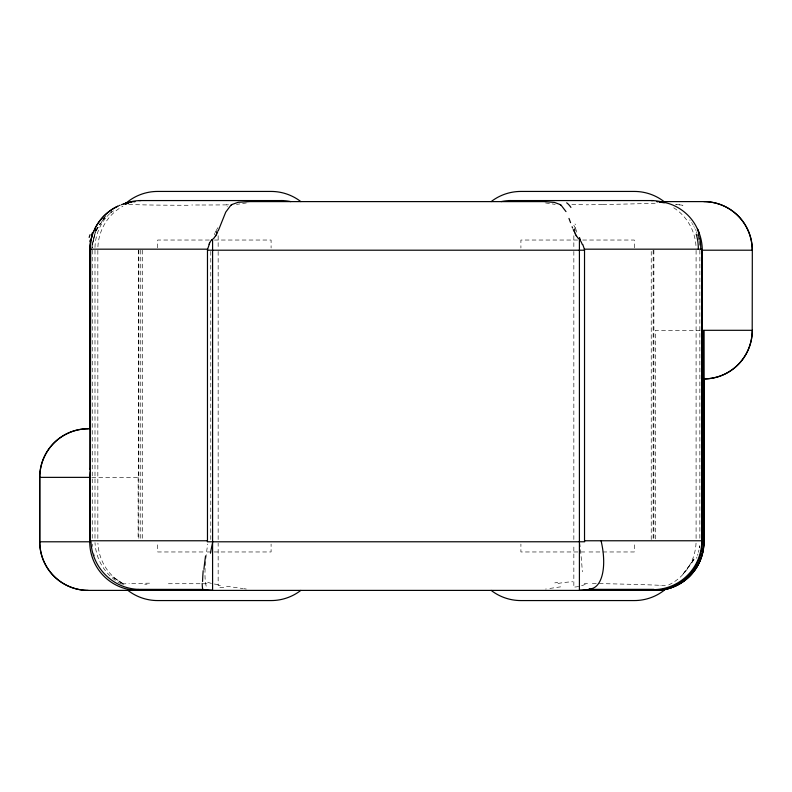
<?xml version="1.0" encoding="UTF-8"?>
<svg xmlns="http://www.w3.org/2000/svg" width="792" height="792" viewBox="0 0 792 792"><rect width="100%" height="100%" fill="white"/><g stroke="black" fill="none" stroke-linecap="round" stroke-linejoin="round"><path stroke-width="0.59" stroke-dasharray="3.96 2.97" d="M94.99 250.203L94.99 539.56M573.844 585.635L573.844 544.134M651.232 539.53L651.232 250.203M94.99 247.49C95.208 236.303 99.386 225.215 106.742 216.76M699.376 547.47L699.593 545.767A48.619 48.54 90 0 1 699.376 547.876M698.94 550.004L698.405 552.351M697.93 554.053L697.524 555.38M214.365 234.699L214.85 233.313M696.96 557.024L696.475 558.301M215.087 232.69L215.79 231.007M95.921 230.66L100.475 223.126A48.599 48.53 90 0 0 92.298 247.866M96.01 230.62L105.871 215.83M103.306 219.305L104.594 217.572M101.822 221.305L104.524 217.651M107.009 216.464L107.544 215.86M107.821 215.563L108.653 214.681M108.94 214.404L109.504 213.83M109.939 213.424L110.514 212.88M111.682 211.85L110.949 212.494L115.048 209.84M239.798 203.93L236.511 204.425M549.876 588.426L561.32 586.743M242.609 203.504L246.381 202.97M545.589 589.04L546.302 588.941M602.425 204.574L586.169 204.821M226.453 204.851L228.512 204.831M199.574 204.989L191.753 204.999M209.296 240.035L157.687 240.035L157.687 248.025M214.385 240.035L271.092 240.035L271.092 248.025M577.615 240.035L520.908 240.035L520.908 248.025M582.704 240.035L634.313 240.035L634.313 248.025M700.168 330.304L655.34 330.304L655.34 539.322M91.852 477.368L138.481 477.368L138.481 250.203M203.009 551.965L157.687 551.965L157.687 543.005M207.207 551.965L271.092 551.965L271.092 544.064M584.793 551.965L520.908 551.965L520.908 544.064M588.991 551.965L634.313 551.965L634.313 543.005M220.414 585.733L218.156 585.635L218.156 543.015M226.492 586.238L243.065 588.565M675.853 204.415L682.971 205.296L675.724 204.306M545.549 202.96L549.598 203.534M246.332 589.03L243.886 588.684M555.192 204.385L552.182 203.92M123.72 584.159L112.533 576.784L123.72 584.159A48.599 47.094 90 0 1 97.901 543.104M689.713 219.938L690.099 220.443M691.614 222.542L691.97 223.087M692.337 223.641L693.03 224.76M693.683 225.898L694.01 226.472M694.624 227.641L694.911 228.225M695.485 229.413L696.019 230.62M575.576 228.423L577.655 234.61M696.495 231.789L696.95 232.967M697.564 234.759L697.93 235.976M698.346 237.491L698.91 239.946M699.178 241.352L699.801 247.361M699.861 250.203L699.861 539.56M696.089 250.381L696.089 539.55M653.875 250.203L653.875 539.332M653.162 250.203L653.162 539.53M573.844 235.729L573.844 248.599M573.844 251.41L573.844 540.768M218.156 235.669L218.156 248.757M218.156 251.44L218.156 540.768M210.781 251.41L210.781 540.768M142.699 250.203L142.699 539.53M140.768 250.203L140.768 539.332M138.838 250.203L138.838 539.56M138.125 477.368L138.125 539.372M97.842 250.381L97.842 539.55M92.248 250.203L92.248 539.332M673.685 207.781A48.599 47.094 -90 0 1 696.039 246.837M575.556 224.69A26.522 16.048 32.6 0 1 574.982 223.938M655.231 203.237A89.11 1.01 -0.8 0 1 600.96 204.534M582.724 204.336A88.744 0.97 -0.7 0 1 568.597 204.524M97.901 246.837A48.599 47.094 -90 0 1 122.948 206.187M94.317 555.855A48.599 48.53 -90 0 1 93.684 553.529M92.466 546.48A48.599 48.53 -90 0 1 92.298 544.134M110.563 212.167A48.599 48.53 90 0 1 111.296 211.593M557.964 583.476A52.193 22.315 0 0 1 572.764 581.754M585.268 584.308A29.393 27.383 17.7 0 1 573.982 587.1M219.829 587.337A50.143 17.414 1 0 1 225.413 587.773M218.275 584.447A29.353 24.849 -4.9 0 1 207.534 582.15M573.764 225.235A23.552 20.424 -62.2 0 1 575.16 227.799M144.718 584.258A92.862 1.515 -0.8 0 1 147.055 584.189M121.998 584.149A92.456 1.93 0.3 0 1 129.324 583.585M121.295 584.011A48.282 46.857 67.6 0 1 95.01 542.609M696.039 543.104A48.599 47.094 -90 0 1 668.121 585.179M660.231 585.555A92.783 1.435 0.4 0 1 659.924 585.565M584.268 583.308A92.644 1.366 0.9 0 1 587.525 583.367M592.337 583.457A92.644 1.366 0.9 0 1 665.359 585.635M579.685 542.797A48.53 3.376 83.3 0 1 582.338 571.804M168.389 583.734A92.189 1.386 0.3 0 1 209.217 583.783M206.227 586.179A48.559 8.851 -80 0 1 207.742 544.045M131.739 583.605A92.288 2.049 0.4 0 1 150.609 583.159M703.068 544.104A33.937 23.087 71.2 0 1 702.544 547.658M216.434 230.482A12.632 11.494 59.9 0 1 217.939 227.66M227.086 206.662A52.688 28.126 73.1 0 1 227.373 206.435M226.69 204.88A88.605 1.663 -0.3 0 1 199.327 205.019M188.11 205.267A88.615 1.812 -0.3 0 1 127.601 204.286M557.796 582.387A107.87 18.889 -13.6 0 1 554.766 582.892M693.663 558.875A48.332 43.956 -41.4 0 1 691.416 563.082M687.882 568.29A48.332 43.956 -41.4 0 1 687.654 568.587M575.428 227.621A28.591 24.047 -69.1 0 1 575.744 228.304M93.159 240.808L92.03 247.856L95.347 231.601L93.159 240.808M694.129 559.37L682.298 575.131L694.129 559.37"/><path stroke-width="1.19" d="M89.882 428.858L89.892 250.203A48.609 48.609 0 0 1 92.436 234.66M90.694 242.134L90.318 540.768A6.643 1.188 -90 0 0 90.347 541.787L39.798 541.797L39.798 477.368A48.599 48.401 90 0 1 88.199 428.769L89.882 428.769M582.793 244.451L584.377 249.173A3.722 3.722 0 0 1 584.526 250.203L584.526 540.768A3.871 3.841 89.8 0 0 584.664 541.768L207.316 541.797A3.881 3.851 -88.4 0 0 207.474 540.768L207.474 250.203A3.722 3.722 0 0 1 207.623 249.173L209.276 244.273M659.647 201.604L703.801 201.604A48.599 48.53 90 0 1 752.321 250.203L752.202 330.304L703.751 330.304L703.751 541.797L701.663 541.797A6.762 1.247 89.9 0 0 701.702 540.768L701.682 249.173L584.377 249.173M703.939 378.368L703.939 541.797A48.619 48.599 -90 0 1 655.34 590.396L88.199 590.396A48.599 48.53 -90 0 1 39.679 541.797L39.679 477.368A48.599 48.53 90 0 1 88.199 428.769M90.941 240.61L91.159 239.501M91.733 237.036L91.872 236.501M93.139 232.709L93.822 231.036M218.186 230.967L225.74 212.127L230.898 205.197M217.572 232.353L216.731 234.066M94.674 229.155C99.554 218.929 108.148 210.533 118.493 205.9M216.196 235.075L215.632 236.026M214.563 237.56L212.583 239.342L212.583 590.396A96.248 68.092 -89.7 0 1 202.613 589.426L138.125 589.357A48.47 46.906 51.8 0 1 90.991 541.797M211.791 239.966L211.81 239.946A4.198 4.138 13.9 0 1 212.167 239.639M231.739 204.593L238.125 202.306L249.916 201.604L543.916 201.614L554.42 202.405L560.261 204.593M119.434 205.494L120.057 205.227M121.433 204.692L123.275 204.039M125.393 203.94L126.205 203.673M123.532 203.96L128.7 202.594M127.779 203.158L128.7 202.891M664.132 588.872L663.389 589.08M130.997 202.356L131.779 202.208M661.013 589.644L653.341 590.396M129.591 202.415L131.947 202.039M133.62 201.841L135.036 201.722M138.788 200.564L283.368 200.564M508.622 200.564L653.212 200.564M656.519 201.604L658.489 201.604M90.209 249.173L207.623 249.173M207.474 250.203L584.526 250.203M701.682 250.203L752.202 250.203A48.599 48.401 -90 0 0 703.801 201.604M39.798 477.368L90.318 477.368M90.318 540.768L207.474 540.768M584.526 540.768L701.682 540.768M138.659 590.396L130.987 589.644M657.004 201.604L658.211 201.643M660.033 202.168L660.944 202.336M561.102 205.197L565.983 211.583M580.209 239.966L580.189 239.946A4.207 4.158 -20.7 0 0 579.833 239.63M577.457 237.58L579.417 239.342L579.417 590.396A48.599 48.599 0 0 0 589.406 589.367L653.875 589.357L653.875 590.387A48.599 48.401 -90 0 0 702.276 541.797L702.276 250.203A48.599 48.401 90 0 0 697.445 229.046L699.257 233.67M576.428 236.125L575.893 235.214M575.338 234.204L574.477 232.432M697.425 228.997C691.248 215.147 677.952 204.722 662.983 202.178A48.599 47.094 90 0 0 650.974 200.564M697.445 229.046L697.821 229.878M573.992 231.373L573.24 229.601M698.108 230.571L698.336 231.145M572.586 227.987L572.101 226.74M568.973 218.414L570.577 222.671M698.504 231.581L698.732 232.165M703.751 330.304L703.939 541.797A48.599 48.599 0 0 1 655.34 590.396A48.599 48.401 -90 0 0 703.751 541.797M138.125 589.357L138.125 590.387A48.599 48.401 -90 0 1 89.724 541.797L89.724 477.368A48.639 48.451 90 0 1 90.08 471.517M89.882 470.092L89.882 250.203A48.619 48.599 -90 0 1 117.681 206.276M212.583 590.396A48.619 48.619 0 0 1 202.594 589.367M589.377 589.317A96.248 68.053 -89.7 0 1 579.417 590.396M491.169 590.396A48.599 48.599 0 0 0 520.908 600.564L634.303 600.564A48.599 48.599 0 0 0 665.864 588.931M752.202 330.304A48.599 48.401 90 0 1 703.939 378.903A48.599 48.53 90 0 0 752.321 330.304M501.217 201.604A48.599 47.094 90 0 1 510.87 200.564M281.13 200.564A48.599 47.094 90 0 1 290.783 201.604M124.433 203.673A48.619 48.599 -90 0 1 129.096 202.514M88.199 590.396A48.599 48.401 -90 0 1 39.798 541.797M90.278 469.587A8.593 0.752 -83.5 0 1 90.318 468.24M696.227 234.115A47.728 41.253 -80.9 0 1 698.336 249.322M699.752 238.55A48.272 44.807 -68.3 0 1 700.762 249.203M659.389 202.168A42.075 5.98 19.8 0 1 664.32 202.841M124.572 203.633A48.599 47.094 90 0 1 141.025 200.564M89.843 241.748A37.689 26.829 79.5 0 1 90.12 240.184M89.179 237.461A24.196 12.484 88.3 0 1 90.031 234.689M91.634 234.63A9.761 2.277 -82 0 1 92.426 232.779M95.337 230.799A13.81 1.138 -66.9 0 1 95.743 229.779M230.957 205.257A39.303 21.433 42.4 0 1 231.828 204.692M217.097 231.056A41.164 20.998 -53 0 1 216.483 232.383M216.553 234.016A29.126 22.037 -41.5 0 1 216.018 235.016M215.434 235.937A15.899 14.078 -28.6 0 1 214.375 237.432M202.673 588.713A48.441 3.406 -83.5 0 1 202.198 583.348M210.454 553.192A47.629 8.276 -77.4 0 1 212.583 542.649M701.752 541.797A48.47 47.985 -44.2 0 1 653.875 589.644M601.059 540.738A48.272 22.027 74 0 1 589.317 588.991M202.564 581.506A48.54 3.703 -82 0 1 203.178 570.686M203.92 569.329A48.589 4.811 -80.1 0 1 205.564 555.915M300.831 590.396A48.599 48.599 0 0 1 271.092 600.564L157.697 600.564A48.599 48.599 0 0 1 127.888 590.367M491.169 201.604A48.599 48.599 0 0 1 520.908 191.436L634.303 191.436A48.599 48.599 0 0 1 663.785 201.386M300.831 201.604A48.599 48.599 0 0 0 271.092 191.436L157.697 191.436A48.599 48.599 0 0 0 125.304 203.791A88.912 1.406 0 0 1 125.968 203.603M126.71 203.93A89.041 1.376 0.1 0 1 125.562 203.791M95.664 230.729A34.175 16.246 -50.6 0 1 96.505 228.997M560.172 204.692A39.323 21.453 -42.4 0 1 561.043 205.257M566.666 202.821A52.648 18.83 89.1 0 1 570.923 207.395M580.11 239.184A51.44 1.782 68.3 0 1 579.467 237.531M575.012 230.432A47.787 13.82 60.2 0 1 574.388 228.928M574.933 232.442A40.649 21.849 52.1 0 1 574.457 231.393M576.071 235.155A28.304 21.721 40.8 0 1 575.527 234.155M577.625 237.461A15.642 13.9 28.2 0 1 576.606 236.036M209.702 243.055A10.85 10.732 24.5 0 1 211.662 239.857M209.038 244.164A24.869 22.691 -79.2 0 1 209.563 242.966M698.178 234.155A46.698 40.59 -80.1 0 1 699.296 238.412M582.367 244.639A24.77 21.879 77.3 0 0 581.793 243.312A10.89 10.237 82.7 0 0 580.001 240.154"/></g></svg>
